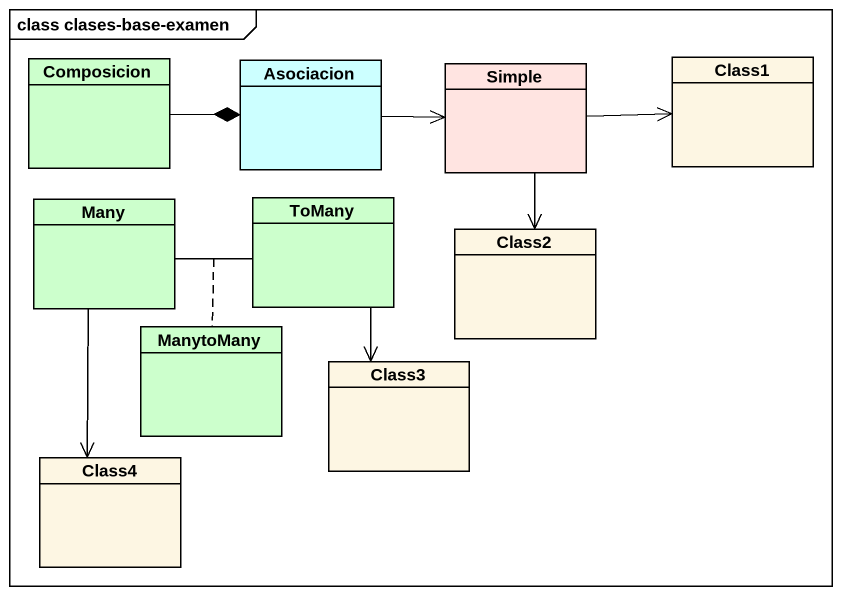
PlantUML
@startuml
mainframe class clases-base-examen
hide circle
hide empty members
class Composicion #CCFFCC
class Asociacion #CCFFFF
class Simple #FFE4E1
class Class1
class Many #CCFFCC
class ToMany #CCFFCC
class Class2
class ManytoMany #CCFFCC
class Class3
class Class4
Composicion -right-* Asociacion
Asociacion -right-> Simple
Simple -right-> Class1
Simple --> Class2
Many -right- ToMany
(Many, ToMany) .. ManytoMany
Many --> Class4
ToMany --> Class3
@enduml
